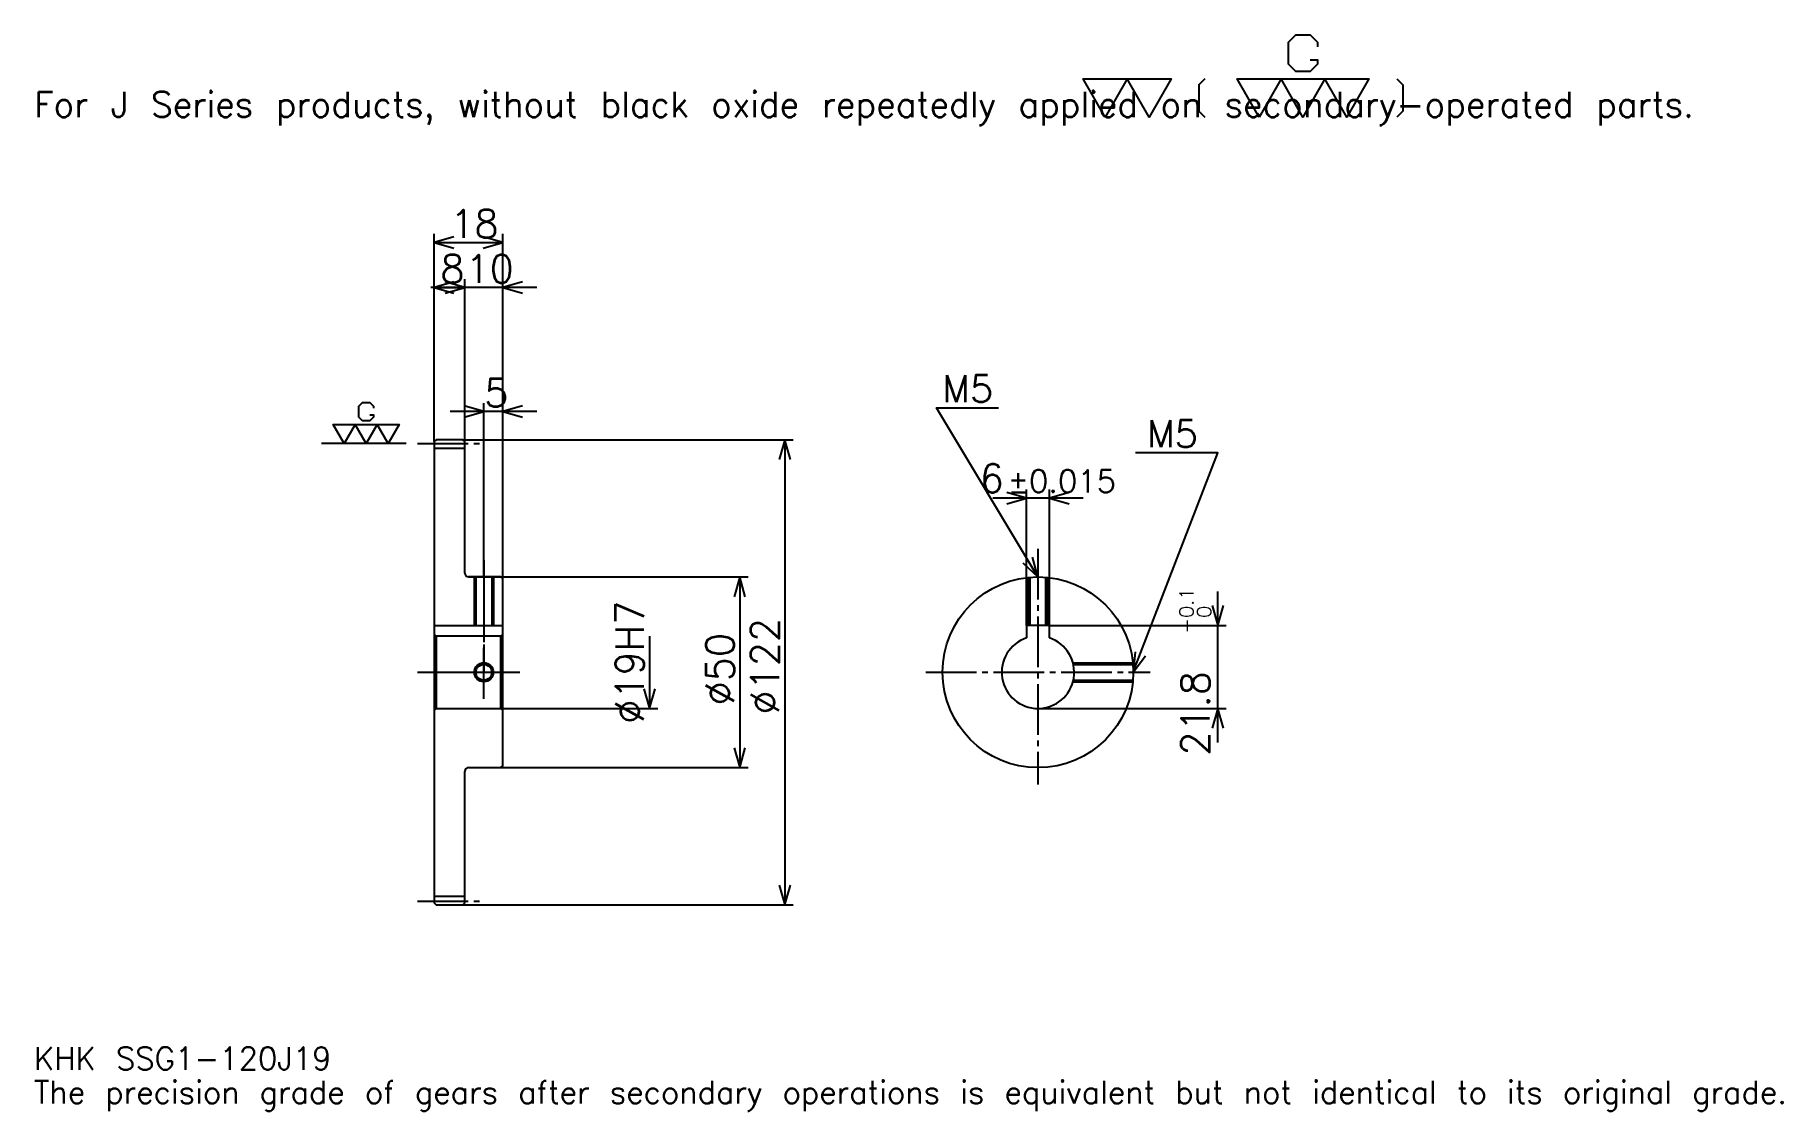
# Model space of a CAD drawing. Extents: x 15 to 473, y 5 to 288.
import ezdxf

# ---------------------------------------------------------------- set-up
doc = ezdxf.new("R2010")
doc.units = 0
doc.linetypes.add('DASHDOT', pattern=[17.739131, 13.304348, -1.478261, 1.478261, -1.478261])
doc.layers.get('0').update_dxf_attribs({"linetype": 'CONTINUOUS'})
doc.layers.add('DASHDOT', color=6, linetype='DASHDOT')
doc.styles.add('KANJI', font='TXT', dxfattribs={"bigfont": 'BIGFONT'})

msp = doc.modelspace()

# ---------------------------------------------------------------- linework, layer by layer
at = {"color": 5}
for p, q in [((119.739136, 181.478256), (119.739136, 235.434784)), ((137.739136, 181.478256), (137.739136, 235.434784)), ((119.739136, 233.217392), (137.739136, 233.217392)), ((146.608704, 221.391296), (118.869568, 221.391296)), ((119.739136, 221.391296), (127.739136, 221.391296)), ((127.739136, 181.478256), (127.739136, 223.608688)), ((146.608704, 188.869568), (123.869568, 188.869568)), ((132.739136, 181.478256), (132.739136, 191.086945)), ((119.739136, 180.978256), (119.739136, 181.478256)), ((127.239136, 181.478256), (137.739136, 181.478256)), ((127.739136, 180.978256), (127.739136, 181.478256)), ((132.739136, 145.478256), (132.739136, 181.478256)), ((132.739136, 145.478256), (132.739136, 181.478256)), ((137.739136, 181.478256), (213.869568, 181.478256)), ((137.739136, 144.978256), (137.739136, 181.478256)), ((211.652176, 181.478256), (211.652176, 59.478256)), ((289.913055, 166.173904), (266.17392, 166.173904)), ((275.043488, 132.778259), (275.043488, 168.391296)), ((281.043488, 132.778259), (281.043488, 168.391296)), ((128.739136, 145.478256), (137.739136, 145.478256)), ((137.739136, 145.478256), (202.043488, 145.478256)), ((199.826096, 145.478256), (199.826096, 95.478256)), ((325.217407, 102.108688), (325.217407, 141.647827)), ((176.17392, 129.978256), (176.17392, 110.978256)), ((281.043488, 132.778259), (327.434814, 132.778259)), ((137.739136, 110.978256), (178.391312, 110.978256)), ((278.043488, 110.978256), (327.434814, 110.978256)), ((128.739136, 95.478256), (137.739136, 95.478256)), ((137.739136, 95.478256), (202.043488, 95.478256)), ((127.239136, 59.478256), (137.739136, 59.478256)), ((137.739136, 59.478256), (213.869568, 59.478256))]:
    msp.add_line(p, q, dxfattribs=at)
at = {"color": 7}
msp.add_line((112.347832, 180.478256), (90.17392, 180.478256), dxfattribs=at)
at = {"color": 4}
for p, q in [((119.739136, 179.228256), (127.739136, 179.228256)), ((119.739136, 132.778259), (137.739136, 132.778259)), ((120.239136, 129.978256), (120.239136, 110.978256)), ((137.239136, 129.978256), (137.739136, 130.478256)), ((137.239136, 110.978256), (137.739136, 110.478256)), ((119.739136, 61.728256), (127.739136, 61.728256))]:
    msp.add_line(p, q, dxfattribs=at)
at = {"color": 7}
for points in [[(349.460846, 281.076508), (351.382599, 281.076508), (351.382599, 279.923462), (349.460846, 278.00174), (345.617371, 278.00174), (343.695648, 279.923462), (343.695648, 285.68869), (345.617371, 287.610413), (349.460846, 287.610413), (351.382599, 285.68869), (351.382599, 284.535645)], [(295.652161, 266.086945), (289.886932, 276.079987), (312.947815, 276.079987), (307.182587, 266.086945), (301.417389, 276.079987), (295.652161, 266.086945)], [(321.787811, 276.079987), (320.250427, 274.542603), (320.250427, 267.624329), (321.787811, 266.086945)], [(336.008667, 266.086945), (330.243469, 276.079987), (364.834778, 276.079987), (359.06955, 266.086945), (353.304321, 276.079987), (347.539124, 266.086945), (341.773895, 276.079987), (336.008667, 266.086945)], [(372.13739, 276.079987), (373.674774, 274.542603), (373.674774, 267.624329), (372.13739, 266.086945)], [(102.813049, 187.973038), (103.773918, 187.973038), (103.773918, 187.396515), (102.813049, 186.435638), (100.891312, 186.435638), (99.930443, 187.396515), (99.930443, 190.279129), (100.891312, 191.23999), (102.813049, 191.23999), (103.773918, 190.279129), (103.773918, 189.702606)], [(96.08696, 180.478256), (93.204353, 185.474777), (110.500008, 185.474777), (107.617401, 180.478256), (104.734787, 185.474777), (101.85218, 180.478256), (98.969574, 185.474777), (96.08696, 180.478256)]]:
    msp.add_lwpolyline(points, dxfattribs=at)
at = {"color": 5}
for points in [[(124.913048, 234.695648), (119.739136, 233.217392), (124.913048, 231.739136)], [(132.565216, 231.739136), (137.739136, 233.217392), (132.565216, 234.695648)], [(124.913048, 222.869568), (119.739136, 221.391296), (124.913048, 219.913025)], [(122.565224, 219.913025), (127.739136, 221.391296), (122.565224, 222.869568)], [(122.565224, 219.913025), (127.739136, 221.391296), (122.565224, 222.869568)], [(142.913055, 222.869568), (137.739136, 221.391296), (142.913055, 219.913025)], [(127.565224, 187.391296), (132.739136, 188.869568), (127.565224, 190.347824)], [(142.913055, 190.347824), (137.739136, 188.869568), (142.913055, 187.391296)], [(278.043488, 145.478256), (251.434784, 189.82608), (267.695679, 189.82608)], [(213.130432, 176.304352), (211.652176, 181.478256), (210.17392, 176.304352)], [(303.043488, 120.478256), (325.217407, 178), (303.634766, 178)], [(269.869568, 164.695648), (275.043488, 166.173904), (269.869568, 167.652161)], [(286.217407, 167.652161), (281.043488, 166.173904), (286.217407, 164.695648)], [(274.113953, 149.154297), (278.043488, 145.478256), (276.649109, 150.675415)], [(201.304352, 140.304352), (199.826096, 145.478256), (198.347839, 140.304352)], [(323.739136, 137.952164), (325.217407, 132.778259), (326.695679, 137.952164)], [(303.525146, 125.837608), (303.043488, 120.478256), (306.283813, 124.774178)], [(174.695663, 116.152168), (176.17392, 110.978256), (177.652176, 116.152168)], [(326.695679, 105.804344), (325.217407, 110.978256), (323.739136, 105.804344)], [(198.347839, 100.652168), (199.826096, 95.478256), (201.304352, 100.652168)], [(210.17392, 64.652168), (211.652176, 59.478256), (213.130432, 64.652168)]]:
    msp.add_lwpolyline(points, dxfattribs=at)
at = {"color": 4}
for points in [[(127.739136, 146.478256), (127.739136, 180.978256), (127.239136, 181.478256), (120.239136, 181.478256), (119.739136, 180.978256), (119.739136, 110.478256)], [(128.739136, 95.478256), (137.239136, 95.478256), (137.739136, 95.978256), (137.739136, 144.978256), (137.239136, 145.478256), (128.739136, 145.478256)], [(130.239136, 145.478256), (130.239136, 132.778259)], [(130.674133, 145.478256), (130.674133, 132.778259)], [(134.804138, 145.478256), (134.804138, 132.778259)], [(135.239136, 145.478256), (135.239136, 132.778259)], [(275.543488, 132.778259), (275.543488, 145.352936)], [(275.978485, 132.778259), (275.978485, 145.392822)], [(280.10849, 132.778259), (280.10849, 145.392822)], [(280.543488, 132.778259), (280.543488, 145.352936)], [(119.739136, 110.478256), (120.239136, 110.978256), (137.239136, 110.978256), (137.239136, 129.978256), (120.239136, 129.978256), (119.739136, 130.478256)], [(281.043488, 129.492126), (281.043488, 132.778259), (275.043488, 132.778259), (275.043488, 129.492126)], [(287.208618, 122.978256), (302.918152, 122.978256)], [(287.316345, 122.543259), (302.958069, 122.543259)], [(287.208618, 117.978256), (302.918152, 117.978256)], [(287.316345, 118.413254), (302.958069, 118.413254)], [(119.739136, 110.478256), (119.739136, 59.978256), (120.239136, 59.478256), (127.239136, 59.478256), (127.739136, 59.978256), (127.739136, 94.478256)]]:
    msp.add_lwpolyline(points, dxfattribs=at)
for centre, radius in [((278.043488, 120.478256), 25), ((132.739136, 120.478256), 2.065)]:
    msp.add_circle(centre, radius, dxfattribs=at)
at = {"color": 7}
msp.add_circle((132.739136, 120.478256), 2.5, dxfattribs=at)
at = {"color": 4}
for centre, radius, start, end in [((128.739136, 146.478256), 1, 180, 270), ((278.043488, 120.478256), 9.5, 108.40848033, 71.59151967), ((128.739136, 94.478256), 1, 90, 180)]:
    msp.add_arc(centre, radius, start, end, dxfattribs=at)
at = {"layer": 'DASHDOT', "color": 7}
for p, q in [((115.304352, 180.478256), (132.17392, 180.478256)), ((278.043488, 152.869568), (278.043488, 91.043472)), ((132.739136, 145.478256), (132.739136, 120.478256)), ((115.304352, 120.478256), (142.17392, 120.478256)), ((248.608704, 120.478256), (307.478271, 120.478256)), ((115.304352, 60.478256), (132.17392, 60.478256))]:
    msp.add_line(p, q, dxfattribs=at)
for points in [[(132.739136, 149.91304), (132.739136, 128.343475)], [(132.739136, 113.543472), (132.739136, 127.41304)], [(125.804352, 120.478256), (139.67392, 120.478256)]]:
    msp.add_lwpolyline(points, dxfattribs=at)

# ---------------------------------------------------------------- texts
at = {"color": 7, "style": 'KANJI'}
for s, height, p in [('For J Series products, without black oxide repeatedly applied on secondary-operated parts.', 6.652174, (14.782609, 266.086945)), ('18', 7.391304, (123.934784, 234.399994)), ('8', 7.391304, (121.33696, 222.573914)), ('10', 7.391304, (127.934784, 222.573914)), ('5', 7.391304, (132.83696, 190.05217)), ('M5', 7.095652, (252.913055, 191.304352)), ('M5', 7.095652, (306.591309, 179.478256)), ('6', 7.391304, (262.786377, 167.652161)), ('%%p0.015', 5.913043, (270.102844, 167.652161)), ('KHK SSG1-120J19', 5.913043, (14.782609, 16.26087)), ('The precision grade of gears after secondary operations is equivalent but not identical to its original grade.', 5.913043, (14.782609, 7.391304))]:
    msp.add_text(s, height=height, dxfattribs=at).set_placement(p)
for s, height, p in [('%%c19H7', 7.391304, (174.695663, 106.989128)), ('0.1', 3.695652, (318.860901, 134.754623)), ('%%c122', 7.391304, (210.17392, 109.391296)), ('+', 3.695652, (318.860901, 130.615494)), ('0', 3.695652, (323.443481, 134.754623)), ('%%c50', 7.391304, (198.347839, 111.793472)), ('21.8', 7.391304, (323, 98.623001))]:
    msp.add_text(s, height=height, rotation=90, dxfattribs=at).set_placement(p)

doc.saveas('drawing.dxf')
